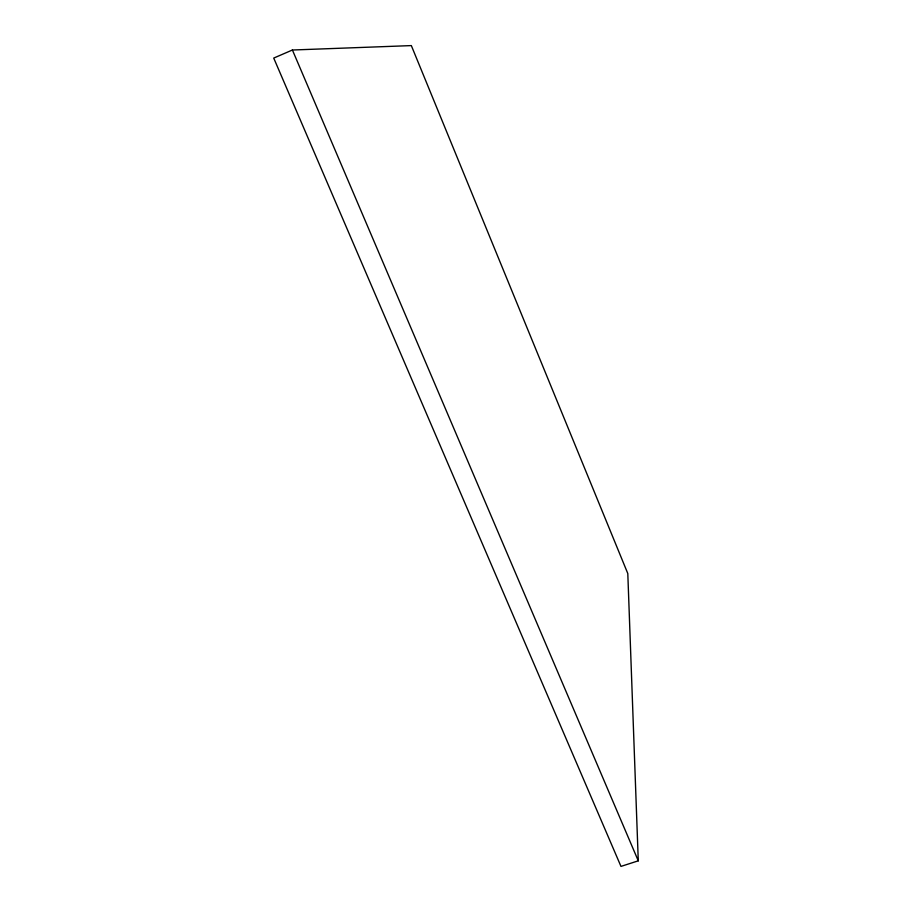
<?xml version="1.0" encoding="UTF-8"?>
<svg xmlns="http://www.w3.org/2000/svg" width="912" height="912" viewBox="0 0 912 912"><rect width="100%" height="100%" fill="white"/><g stroke="black" fill="none" stroke-linecap="round" stroke-linejoin="round"><path stroke-width="1.37" d="M292.41 50.012L273.725 58.072L620.969 866.4L638.275 860.825L627.798 573.534L411.335 45.6L292.41 50.012L638.275 860.825"/></g></svg>
